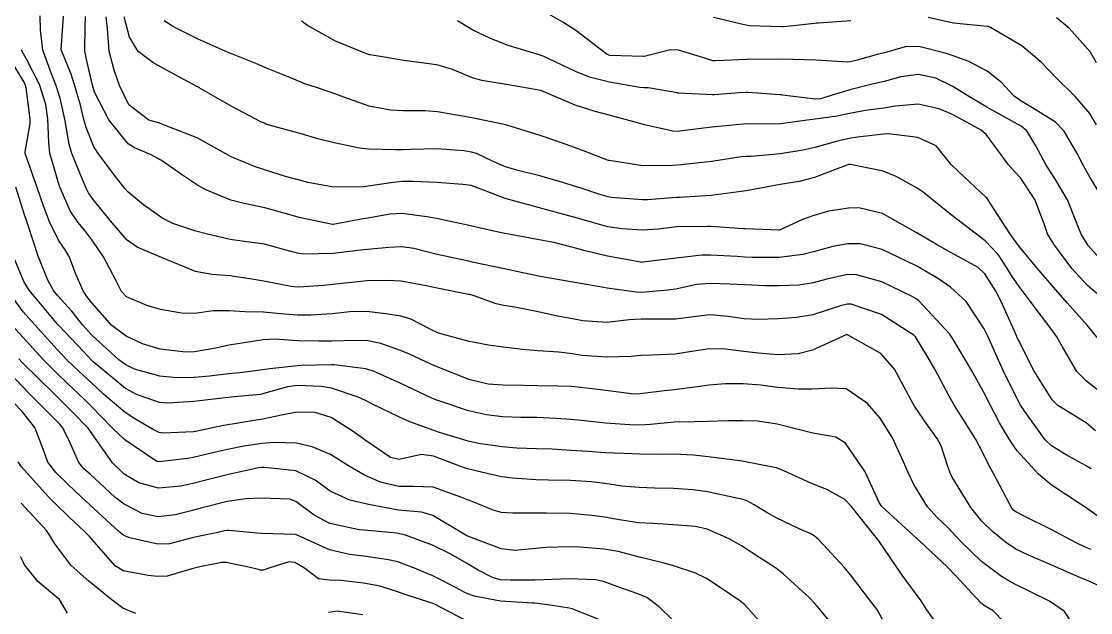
# Model space of a CAD drawing. Header units: metres. Extents: x 307586 to 320046, y 7427249 to 7434250.
# Drawn here: x 318018.6 to 318080.9, y 7431341.2 to 7431375.7 of the extents above; entities that cross this region are included whole.
import ezdxf

# ---------------------------------------------------------------- set-up
doc = ezdxf.new("R2010")
doc.units = ezdxf.units.M
doc.header["$MEASUREMENT"] = 0
doc.layers.add('Curvas de Nivel 1m', color=11, linetype='Continuous')
doc.layers.add('Curvas de Nivel 5m', color=15, linetype='Continuous')

msp = doc.modelspace()

# ---------------------------------------------------------------- linework, layer by layer
at = {"layer": 'Curvas de Nivel 1m', "flags": 128}
for points, elevation in [([(318080.89, 7431344.912), (318080.53, 7431345.068), (318080.082, 7431345.285), (318078.541, 7431346.089), (318077.035, 7431346.828), (318076.55, 7431347.073), (318076.405, 7431347.176), (318076.283, 7431347.324), (318075.955, 7431347.936), (318075.214, 7431349.341), (318074.992, 7431349.749), (318074.595, 7431350.547), (318074.167, 7431351.354), (318073.411, 7431352.566), (318072.901, 7431353.367), (318072.63, 7431353.843), (318071.818, 7431355.383), (318071.396, 7431356.125), (318070.672, 7431357.297), (318070.571, 7431357.401), (318068.691, 7431358.597), (318066.916, 7431359.213), (318066.691, 7431359.214), (318066.368, 7431359.124), (318064.684, 7431358.587), (318063.732, 7431358.43), (318062.682, 7431358.36), (318061.495, 7431358.321), (318060.681, 7431358.352), (318059.731, 7431358.481), (318058.683, 7431358.584), (318057.752, 7431358.48), (318056.681, 7431358.34), (318055.429, 7431358.327), (318054.68, 7431358.336), (318053.988, 7431358.289), (318052.678, 7431358.149), (318051.288, 7431358.24), (318050.68, 7431358.35), (318049.815, 7431358.515), (318048.684, 7431358.76), (318047.324, 7431359.036), (318046.688, 7431359.139), (318046.239, 7431359.237), (318044.887, 7431359.707), (318044.694, 7431359.765), (318044.623, 7431359.782), (318042.699, 7431360.163), (318042.158, 7431360.281), (318040.705, 7431360.544), (318039.879, 7431360.595), (318038.705, 7431360.572), (318037.99, 7431360.501), (318036.701, 7431360.347), (318036.212, 7431360.296), (318034.698, 7431360.202), (318034.295, 7431360.238), (318032.703, 7431360.546), (318031.887, 7431360.681), (318030.708, 7431360.858), (318029.657, 7431360.942), (318028.711, 7431361.113), (318026.723, 7431361.92), (318025.31, 7431362.523), (318024.733, 7431362.948), (318023.86, 7431363.959), (318022.756, 7431365.313), (318022.479, 7431365.693), (318022.335, 7431365.976), (318022.04, 7431366.715), (318021.498, 7431367.989), (318021.344, 7431368.538), (318021.108, 7431369.996), (318020.831, 7431371.219), (318020.577, 7431372.003), (318020.379, 7431372.473), (318019.823, 7431374.01), (318019.685, 7431375.202), (318019.669, 7431376.012)], 758), ([(318081.784, 7431346.5), (318080.696, 7431347.278), (318080.554, 7431347.377), (318080.296, 7431347.543), (318078.574, 7431348.68), (318077.849, 7431349.307), (318076.596, 7431350.664), (318076.321, 7431351.045), (318076.153, 7431351.327), (318075.574, 7431352.297), (318075.018, 7431353.344), (318074.634, 7431354.1), (318073.93, 7431355.357), (318072.844, 7431357.196), (318072.737, 7431357.369), (318072.674, 7431357.457), (318070.866, 7431359.398), (318070.778, 7431359.473), (318070.704, 7431359.513), (318070.435, 7431359.673), (318068.714, 7431360.513), (318067.225, 7431360.928), (318066.715, 7431360.934), (318065.498, 7431360.672), (318064.708, 7431360.454), (318063.867, 7431360.317), (318062.705, 7431360.272), (318061.92, 7431360.286), (318060.705, 7431360.327), (318059.856, 7431360.379), (318058.706, 7431360.422), (318057.903, 7431360.35), (318056.701, 7431360.093), (318056.248, 7431360.018), (318054.697, 7431359.892), (318054.386, 7431359.905), (318052.701, 7431360.144), (318052.064, 7431360.258), (318050.706, 7431360.497), (318049.696, 7431360.662), (318048.711, 7431360.846), (318047.241, 7431361.149), (318046.717, 7431361.263), (318044.748, 7431361.684), (318044.723, 7431361.689), (318044.616, 7431361.711), (318042.727, 7431362.126), (318041.436, 7431362.456), (318040.731, 7431362.553), (318039.98, 7431362.518), (318038.729, 7431362.405), (318038.177, 7431362.337), (318036.727, 7431362.165), (318035.018, 7431362.118), (318034.726, 7431362.154), (318034.279, 7431362.283), (318032.731, 7431362.7), (318031.709, 7431362.841), (318030.734, 7431362.974), (318029.327, 7431363.304), (318028.739, 7431363.46), (318027.39, 7431363.914), (318026.748, 7431364.246), (318025.69, 7431365.005), (318024.77, 7431365.762), (318024.599, 7431365.952), (318023.983, 7431366.756), (318023.056, 7431367.967), (318022.797, 7431368.387), (318022.336, 7431369.505), (318022.211, 7431369.979), (318022.003, 7431370.805), (318021.666, 7431371.988), (318021.47, 7431372.612), (318020.898, 7431373.999), (318020.894, 7431374.03), (318021.013, 7431375.998)], 759), ([(318081.171, 7431351.834), (318080.613, 7431352.289), (318078.971, 7431353.297), (318078.628, 7431353.635), (318077.593, 7431355.311), (318076.671, 7431357.104), (318076.603, 7431357.252), (318076.573, 7431357.321), (318076.505, 7431357.493), (318075.683, 7431359.335), (318075.345, 7431359.976), (318074.719, 7431360.984), (318074.332, 7431361.354), (318072.731, 7431362.219), (318071.99, 7431362.635), (318070.743, 7431363.36), (318070.68, 7431363.401), (318068.759, 7431364.502), (318067.375, 7431364.823), (318066.764, 7431364.815), (318065.596, 7431364.622), (318064.757, 7431364.379), (318064.088, 7431364.142), (318062.743, 7431363.522), (318062.716, 7431363.517), (318060.744, 7431363.603), (318060.658, 7431363.607), (318058.746, 7431363.74), (318058.544, 7431363.744), (318056.745, 7431363.708), (318056.608, 7431363.699), (318055.682, 7431363.576), (318054.742, 7431363.517), (318053.588, 7431363.602), (318052.745, 7431363.726), (318052.605, 7431363.752), (318050.753, 7431364.28), (318049.885, 7431364.52), (318048.76, 7431364.828), (318047.195, 7431365.248), (318046.768, 7431365.373), (318045.9, 7431365.693), (318045.089, 7431366.018), (318044.777, 7431366.118), (318044.298, 7431366.195), (318042.779, 7431366.301), (318041.399, 7431366.37), (318040.779, 7431366.362), (318040.233, 7431366.311), (318038.776, 7431366.086), (318038.505, 7431366.054), (318036.775, 7431366.039), (318035.255, 7431366.301), (318034.779, 7431366.429), (318033.959, 7431366.66), (318032.785, 7431367.021), (318032.16, 7431367.232), (318030.792, 7431367.806), (318030.652, 7431367.881), (318028.803, 7431368.9), (318027.202, 7431369.523), (318026.811, 7431369.688), (318026.642, 7431369.753), (318026.002, 7431369.932), (318024.826, 7431370.823), (318024.278, 7431371.956), (318023.968, 7431372.842), (318023.689, 7431373.962), (318023.576, 7431375.263), (318023.499, 7431375.964)], 761), ([(318082.502, 7431353.252), (318080.645, 7431354.721), (318080.08, 7431355.286), (318079.247, 7431356.714), (318078.908, 7431357.298), (318078.678, 7431357.63), (318077.417, 7431359.313), (318076.712, 7431360.231), (318076.269, 7431360.878), (318076.003, 7431361.331), (318075.495, 7431362.103), (318074.738, 7431362.895), (318074.149, 7431363.356), (318072.758, 7431364.408), (318071.552, 7431365.388), (318071.121, 7431365.739), (318070.779, 7431365.97), (318069.554, 7431366.643), (318068.788, 7431366.954), (318066.877, 7431367.354), (318066.792, 7431367.357), (318066.671, 7431367.321), (318064.784, 7431366.598), (318063.89, 7431366.37), (318062.78, 7431366.184), (318061.137, 7431365.875), (318060.776, 7431365.819), (318060.516, 7431365.783), (318058.773, 7431365.54), (318056.903, 7431365.427), (318056.771, 7431365.422), (318055.061, 7431365.293), (318054.768, 7431365.29), (318052.947, 7431365.432), (318052.771, 7431365.464), (318052.228, 7431365.618), (318051.129, 7431365.987), (318050.777, 7431366.097), (318050.128, 7431366.298), (318048.783, 7431366.687), (318047.431, 7431367.029), (318046.788, 7431367.215), (318046.446, 7431367.342), (318045.692, 7431367.697), (318045.082, 7431367.992), (318044.797, 7431368.08), (318044.36, 7431368.152), (318042.798, 7431368.271), (318041.271, 7431368.226), (318040.797, 7431368.205), (318040.36, 7431368.201), (318038.798, 7431368.241), (318038.277, 7431368.307), (318036.801, 7431368.611), (318035.843, 7431368.854), (318034.806, 7431369.157), (318033.01, 7431369.649), (318032.812, 7431369.71), (318032.714, 7431369.754), (318032.484, 7431369.855), (318030.826, 7431370.725), (318028.918, 7431371.823), (318028.843, 7431371.873), (318028.796, 7431371.9), (318026.853, 7431372.955), (318026.22, 7431373.293), (318025.364, 7431373.942), (318024.875, 7431374.771), (318024.554, 7431375.953)], 762), ([(318081.326, 7431365.82), (318080.787, 7431366.697), (318080.46, 7431367.283), (318080.098, 7431367.993), (318079.345, 7431369.295), (318078.828, 7431369.817), (318077.501, 7431370.649), (318076.84, 7431371.052), (318076.671, 7431371.152), (318076.428, 7431371.326), (318075.659, 7431372.146), (318074.857, 7431372.798), (318073.784, 7431373.361), (318072.868, 7431373.695), (318072.399, 7431373.848), (318070.875, 7431374.235), (318070.07, 7431374.213), (318068.87, 7431373.871), (318068.515, 7431373.777), (318067.265, 7431373.436), (318066.942, 7431373.359), (318066.862, 7431373.339), (318066.735, 7431373.315), (318064.862, 7431373.425), (318062.863, 7431373.49), (318060.863, 7431373.479), (318059.008, 7431373.392), (318058.862, 7431373.403), (318058.4, 7431373.545), (318056.87, 7431374.018), (318056.395, 7431374.042), (318054.864, 7431373.655), (318054.809, 7431373.645), (318052.864, 7431373.701), (318052.709, 7431373.769), (318050.886, 7431375.17), (318050.123, 7431375.648), (318048.9, 7431376.357)], 766), ([(318066.896, 7431375.731), (318065.026, 7431375.6), (318064.894, 7431375.588), (318064.787, 7431375.578), (318063.893, 7431375.48), (318062.998, 7431375.383), (318062.891, 7431375.38), (318060.971, 7431375.44), (318060.892, 7431375.449), (318060.537, 7431375.524), (318058.897, 7431375.923)], 767), ([(318081.224, 7431369.671), (318080.833, 7431370.333), (318080.001, 7431371.288), (318078.854, 7431372.433), (318077.989, 7431373.309), (318076.877, 7431374.271), (318075.04, 7431375.348), (318074.933, 7431375.389), (318074.893, 7431375.394), (318074.848, 7431375.396), (318072.895, 7431375.591), (318071.418, 7431375.912)], 767), ([(318081.219, 7431373.275), (318080.872, 7431373.891), (318079.624, 7431375.293), (318078.899, 7431375.908)], 768), ([(318081.262, 7431357.271), (318080.684, 7431357.992), (318079.521, 7431359.292), (318078.712, 7431360.208), (318077.754, 7431361.31), (318076.735, 7431362.558), (318076.41, 7431362.995), (318076.174, 7431363.329), (318075.025, 7431365.09), (318074.875, 7431365.348), (318074.827, 7431365.402), (318074.774, 7431365.455), (318073.538, 7431366.61), (318072.792, 7431367.311), (318072.759, 7431367.337), (318072.729, 7431367.371), (318071.869, 7431368.444), (318070.808, 7431368.931), (318069.095, 7431369.133), (318068.81, 7431369.123), (318067.3, 7431368.943), (318066.807, 7431368.87), (318066.047, 7431368.693), (318064.802, 7431368.346), (318064.099, 7431368.178), (318062.798, 7431367.968), (318061.102, 7431367.821), (318060.796, 7431367.812), (318060.529, 7431367.789), (318058.919, 7431367.539), (318058.81, 7431367.523), (318058.793, 7431367.519), (318057.018, 7431367.33), (318056.79, 7431367.312), (318056.514, 7431367.288), (318054.79, 7431367.283), (318052.817, 7431367.585), (318052.793, 7431367.589), (318052.777, 7431367.594), (318052.719, 7431367.611), (318051.32, 7431368.155), (318050.8, 7431368.346), (318049.716, 7431368.739), (318048.807, 7431369.051), (318046.851, 7431369.641), (318046.813, 7431369.653), (318046.792, 7431369.66), (318046.693, 7431369.682), (318044.818, 7431370.063), (318044.386, 7431370.148), (318042.823, 7431370.428), (318042.076, 7431370.489), (318040.824, 7431370.481), (318040.07, 7431370.521), (318038.828, 7431370.754), (318037.357, 7431371.273), (318036.838, 7431371.476), (318035.826, 7431371.815), (318035.081, 7431372.062), (318034.846, 7431372.155), (318034.303, 7431372.381), (318032.854, 7431372.965), (318032.227, 7431373.23), (318030.862, 7431373.781), (318030.611, 7431373.883), (318028.874, 7431374.65), (318027.423, 7431375.377), (318026.89, 7431375.73)], 763), ([(318081.257, 7431359.821), (318080.713, 7431360.271), (318079.784, 7431361.289), (318078.737, 7431362.7), (318078.372, 7431363.304), (318078.17, 7431363.887), (318077.629, 7431365.311), (318076.785, 7431366.572), (318076.424, 7431366.96), (318076.097, 7431367.33), (318074.819, 7431369.073), (318074.506, 7431369.353), (318072.832, 7431370.269), (318072.043, 7431370.594), (318070.835, 7431370.866), (318069.496, 7431370.75), (318068.831, 7431370.645), (318067.759, 7431370.501), (318066.826, 7431370.323), (318066.108, 7431370.167), (318064.821, 7431369.985), (318064.364, 7431369.931), (318062.816, 7431369.728), (318061.005, 7431369.707), (318060.816, 7431369.716), (318060.632, 7431369.705), (318058.992, 7431369.538), (318058.83, 7431369.522), (318058.813, 7431369.519), (318057.058, 7431369.31), (318056.81, 7431369.283), (318056.536, 7431369.29), (318055.224, 7431369.584), (318054.889, 7431369.664), (318054.814, 7431369.678), (318054.693, 7431369.713), (318052.822, 7431370.22), (318052.014, 7431370.433), (318050.831, 7431370.815), (318048.843, 7431371.66), (318046.846, 7431372.01), (318045.397, 7431372.251), (318044.85, 7431372.41), (318043.682, 7431372.894), (318042.857, 7431373.14), (318042.338, 7431373.218), (318040.86, 7431373.424), (318038.902, 7431373.74), (318038.863, 7431373.747), (318038.74, 7431373.781), (318036.874, 7431374.537), (318035.248, 7431375.464), (318034.891, 7431375.699)], 764), ([(318080.466, 7431339.598), (318079.36, 7431341.291), (318078.489, 7431341.885), (318077.37, 7431342.435), (318076.498, 7431342.872), (318076.205, 7431343.029), (318075.689, 7431343.332), (318074.516, 7431344.209), (318073.332, 7431345.362), (318072.541, 7431346.2), (318071.943, 7431346.775), (318071.37, 7431347.388), (318070.572, 7431348.693), (318070.245, 7431349.403), (318069.98, 7431350.015), (318069.326, 7431351.413), (318068.614, 7431352.57), (318067.874, 7431353.427), (318066.635, 7431354.266), (318065.781, 7431354.308), (318064.635, 7431354.246), (318063.851, 7431354.262), (318062.636, 7431354.357), (318061.661, 7431354.482), (318060.639, 7431354.566), (318059.6, 7431354.569), (318058.637, 7431354.496), (318057.809, 7431354.374), (318056.633, 7431354.212), (318056.053, 7431354.147), (318054.629, 7431353.974), (318054.251, 7431353.971), (318052.631, 7431354.171), (318051.999, 7431354.253), (318050.634, 7431354.408), (318049.845, 7431354.438), (318048.635, 7431354.446), (318047.837, 7431354.466), (318046.635, 7431354.485), (318045.778, 7431354.55), (318044.64, 7431354.823), (318042.851, 7431355.527), (318042.651, 7431355.616), (318042.386, 7431355.734), (318041.191, 7431356.285), (318040.66, 7431356.505), (318039.519, 7431356.917), (318038.666, 7431357.099), (318037.379, 7431357.08), (318036.665, 7431357.049), (318035.897, 7431357.044), (318034.665, 7431357.08), (318033.347, 7431357.162), (318032.666, 7431357.132), (318031.796, 7431356.995), (318030.662, 7431356.81), (318029.897, 7431356.651), (318028.658, 7431356.427), (318028.16, 7431356.402), (318026.66, 7431356.595), (318025.634, 7431356.906), (318024.667, 7431357.336), (318023.838, 7431357.958), (318022.686, 7431359.264), (318022.374, 7431359.659), (318022.16, 7431359.978), (318021.731, 7431360.961), (318021.343, 7431361.991), (318021.111, 7431362.378), (318020.732, 7431362.937), (318020.197, 7431364.005), (318019.869, 7431364.891), (318019.496, 7431366.013), (318018.792, 7431367.99), (318018.783, 7431368.02), (318018.794, 7431368.088), (318019.084, 7431369.744), (318019.084, 7431370.017), (318018.84, 7431371.826), (318018.797, 7431372.02), (318018.721, 7431372.145), (318017.592, 7431374.033)], 756), ([(318081.83, 7431342.594), (318080.502, 7431343.173), (318080.257, 7431343.282), (318078.514, 7431344.04), (318077.265, 7431344.569), (318076.527, 7431344.933), (318075.921, 7431345.329), (318075.159, 7431345.96), (318074.545, 7431346.559), (318073.897, 7431347.357), (318072.818, 7431349.129), (318072.701, 7431349.369), (318072.586, 7431349.694), (318072.171, 7431350.948), (318071.937, 7431351.38), (318071.37, 7431352.148), (318070.621, 7431353.255), (318070.534, 7431353.401), (318070.425, 7431353.603), (318069.45, 7431355.412), (318068.662, 7431356.325), (318066.673, 7431357.44), (318064.663, 7431356.519), (318063.835, 7431356.305), (318062.661, 7431356.259), (318061.511, 7431356.357), (318060.662, 7431356.458), (318059.603, 7431356.591), (318058.664, 7431356.609), (318057.746, 7431356.465), (318056.66, 7431356.299), (318055.319, 7431356.24), (318054.659, 7431356.215), (318054.097, 7431356.157), (318052.658, 7431356.112), (318051.243, 7431356.216), (318050.66, 7431356.306), (318049.894, 7431356.415), (318048.661, 7431356.485), (318047.766, 7431356.565), (318046.663, 7431356.708), (318045.79, 7431356.819), (318044.666, 7431357.03), (318042.876, 7431357.522), (318042.672, 7431357.61), (318042.588, 7431357.648), (318042.422, 7431357.734), (318041.271, 7431358.343), (318040.68, 7431358.509), (318039.809, 7431358.641), (318038.683, 7431358.789), (318037.709, 7431358.763), (318036.681, 7431358.645), (318035.433, 7431358.572), (318034.68, 7431358.566), (318033.887, 7431358.632), (318032.682, 7431358.736), (318031.58, 7431358.764), (318030.682, 7431358.827), (318029.752, 7431358.819), (318028.681, 7431358.673), (318027.907, 7431358.682), (318026.683, 7431358.892), (318025.875, 7431359.122), (318024.69, 7431359.645), (318024.397, 7431359.953), (318024.082, 7431360.577), (318023.351, 7431361.964), (318022.732, 7431362.878), (318022.257, 7431363.496), (318021.86, 7431363.983), (318021.414, 7431364.655), (318020.821, 7431365.999), (318020.765, 7431366.154), (318020.232, 7431368.006), (318020.173, 7431368.633), (318020.115, 7431370.007), (318019.991, 7431370.843), (318019.619, 7431372.012), (318018.858, 7431373.488), (318018.566, 7431374.023)], 757), ([(318071.813, 7431340.717), (318071.338, 7431341.387), (318071.009, 7431341.913), (318070.495, 7431342.594), (318069.902, 7431343.406), (318068.533, 7431345.42), (318066.916, 7431347.436), (318066.557, 7431347.829), (318065.513, 7431348.406), (318064.566, 7431348.773), (318062.998, 7431349.486), (318062.575, 7431349.658), (318062.356, 7431349.714), (318060.581, 7431350.058), (318059.966, 7431350.142), (318058.584, 7431350.299), (318057.728, 7431350.406), (318056.587, 7431350.471), (318055.713, 7431350.446), (318054.586, 7431350.466), (318053.68, 7431350.506), (318052.587, 7431350.551), (318051.601, 7431350.612), (318050.589, 7431350.685), (318049.49, 7431350.75), (318048.59, 7431350.781), (318047.442, 7431350.82), (318046.591, 7431350.894), (318045.213, 7431351.081), (318044.596, 7431351.219), (318042.93, 7431351.727), (318042.604, 7431351.839), (318041.211, 7431352.353), (318040.611, 7431352.616), (318038.991, 7431353.404), (318038.621, 7431353.587), (318038.201, 7431353.784), (318036.631, 7431354.309), (318036.039, 7431354.402), (318034.632, 7431354.46), (318034.069, 7431354.398), (318032.625, 7431353.972), (318032.525, 7431353.951), (318031.591, 7431353.865), (318030.622, 7431353.768), (318028.947, 7431353.569), (318028.619, 7431353.531), (318027.102, 7431353.431), (318026.618, 7431353.476), (318026.279, 7431353.584), (318025.277, 7431353.94), (318024.628, 7431354.291), (318022.756, 7431355.855), (318022.643, 7431355.954), (318022.2, 7431356.427), (318020.718, 7431357.999), (318020.697, 7431358.023), (318020.673, 7431358.051), (318019.02, 7431360.017), (318018.701, 7431360.532), (318018.094, 7431362.026)], 754), ([(318069.523, 7431339.409), (318068.482, 7431341.327), (318068.418, 7431341.421), (318068.209, 7431341.699), (318066.887, 7431343.436), (318066.51, 7431343.884), (318065.044, 7431345.462), (318064.772, 7431345.703), (318064.537, 7431345.834), (318063.903, 7431346.113), (318062.546, 7431346.754), (318062.068, 7431347.017), (318061.276, 7431347.509), (318060.807, 7431347.767), (318060.556, 7431347.845), (318060.157, 7431347.924), (318058.56, 7431348.263), (318057.722, 7431348.388), (318056.562, 7431348.455), (318055.462, 7431348.477), (318054.562, 7431348.52), (318053.556, 7431348.607), (318052.564, 7431348.745), (318051.793, 7431348.849), (318050.566, 7431348.923), (318049.277, 7431348.942), (318048.566, 7431348.962), (318047.183, 7431349.058), (318046.567, 7431349.136), (318046.113, 7431349.231), (318044.572, 7431349.614), (318044.279, 7431349.713), (318042.582, 7431350.339), (318041.887, 7431350.436), (318040.579, 7431350.153), (318040.071, 7431350.274), (318038.595, 7431351.275), (318037.906, 7431351.787), (318036.611, 7431352.601), (318035.693, 7431352.894), (318034.614, 7431352.906), (318033.719, 7431352.731), (318032.609, 7431352.506), (318030.964, 7431352.232), (318030.606, 7431352.181), (318030.349, 7431352.139), (318029.255, 7431351.893), (318028.722, 7431351.778), (318028.601, 7431351.762), (318026.828, 7431351.689), (318026.6, 7431351.723), (318026.2, 7431351.926), (318025.188, 7431352.52), (318024.612, 7431352.89), (318023.357, 7431353.963), (318022.63, 7431354.641), (318021.94, 7431355.284), (318021.2, 7431355.992), (318020.651, 7431356.563), (318019.349, 7431358.013), (318018.68, 7431358.763), (318017.76, 7431360.029)], 753), ([(318066.457, 7431339.728), (318065.055, 7431341.461), (318064.791, 7431341.771), (318064.489, 7431342.08), (318062.965, 7431343.485), (318062.508, 7431343.828), (318061.594, 7431344.427), (318060.527, 7431345.115), (318059.816, 7431345.527), (318058.538, 7431346.095), (318057.844, 7431346.242), (318056.541, 7431346.352), (318055.383, 7431346.419), (318054.542, 7431346.465), (318053.536, 7431346.607), (318052.545, 7431346.786), (318051.812, 7431346.887), (318050.547, 7431347.005), (318049.173, 7431347.028), (318048.547, 7431347.022), (318047.2, 7431347.02), (318046.547, 7431347.068), (318046.069, 7431347.208), (318044.833, 7431347.706), (318044.626, 7431347.781), (318044.554, 7431347.806), (318044.391, 7431347.875), (318042.561, 7431348.538), (318041.398, 7431348.584), (318040.561, 7431348.578), (318039.495, 7431348.839), (318038.568, 7431349.24), (318037.622, 7431349.79), (318036.583, 7431350.443), (318035.516, 7431350.89), (318034.592, 7431351.107), (318033.288, 7431351.148), (318032.591, 7431351.084), (318031.533, 7431350.922), (318030.586, 7431350.738), (318029.887, 7431350.584), (318028.578, 7431350.265), (318028.272, 7431350.208), (318026.574, 7431350.021), (318026.452, 7431350.044), (318024.593, 7431351.298), (318023.9, 7431351.957), (318022.616, 7431353.28), (318022.268, 7431353.624), (318021.9, 7431353.981), (318021.242, 7431354.604), (318020.635, 7431355.179), (318019.811, 7431356.008), (318018.662, 7431357.26), (318017.975, 7431358.027)], 752), ([(318062.457, 7431339.76), (318060.889, 7431341.514), (318060.683, 7431341.715), (318060.486, 7431341.873), (318059.414, 7431342.611), (318058.5, 7431343.208), (318057.813, 7431343.547), (318056.509, 7431343.983), (318055.953, 7431344.126), (318054.516, 7431344.485), (318053.337, 7431344.785), (318052.523, 7431344.931), (318051.108, 7431345.047), (318050.524, 7431345.064), (318049.154, 7431345.023), (318048.523, 7431344.97), (318047.336, 7431344.857), (318046.522, 7431344.95), (318044.533, 7431345.71), (318042.545, 7431346.893), (318041.883, 7431347.076), (318040.547, 7431347.201), (318038.791, 7431347.537), (318038.551, 7431347.59), (318037.708, 7431347.788), (318036.558, 7431348.314), (318035.695, 7431348.944), (318034.569, 7431349.487), (318032.733, 7431349.686), (318032.571, 7431349.686), (318032.382, 7431349.663), (318030.567, 7431349.268), (318029.471, 7431348.984), (318028.561, 7431348.756), (318027.865, 7431348.602), (318026.559, 7431348.488), (318025.419, 7431348.794), (318024.566, 7431349.3), (318023.874, 7431349.957), (318022.6, 7431351.789), (318022.453, 7431351.972), (318021.544, 7431352.917), (318020.621, 7431353.841), (318020.461, 7431354.002), (318018.641, 7431355.79), (318018.418, 7431356.022)], 751), ([(318052.47, 7431340.725), (318050.664, 7431341.454), (318050.481, 7431341.491), (318049.527, 7431341.65), (318048.484, 7431341.776), (318048.364, 7431341.781), (318046.485, 7431341.899), (318044.963, 7431342.178), (318044.489, 7431342.358), (318043.163, 7431343.057), (318042.499, 7431343.382), (318042.26, 7431343.492), (318041.674, 7431343.742), (318040.509, 7431344.184), (318039.969, 7431344.307), (318038.514, 7431344.525), (318037.686, 7431344.617), (318036.519, 7431344.878), (318034.596, 7431345.765), (318034.532, 7431345.785), (318032.551, 7431345.832), (318032.533, 7431345.83), (318032.315, 7431345.853), (318030.677, 7431346.02), (318030.534, 7431346.013), (318030.424, 7431345.991), (318029.918, 7431345.886), (318028.779, 7431345.648), (318028.528, 7431345.585), (318027.198, 7431345.238), (318026.522, 7431345.214), (318024.894, 7431345.578), (318024.53, 7431345.725), (318024.237, 7431345.953), (318022.548, 7431347.519), (318022.313, 7431347.737), (318022.056, 7431347.977), (318021.279, 7431348.708), (318020.567, 7431349.394), (318020.105, 7431350.005), (318019.837, 7431350.754), (318019.345, 7431352.013), (318018.612, 7431352.957), (318017.563, 7431354.031)], 749), ([(318044.469, 7431340.774), (318042.594, 7431341.729), (318042.483, 7431341.781), (318040.997, 7431342.254), (318040.49, 7431342.434), (318039.482, 7431342.759), (318038.495, 7431342.953), (318037.186, 7431343.103), (318036.496, 7431343.11), (318035.879, 7431343.192), (318035.072, 7431343.821), (318034.508, 7431344.148), (318034.163, 7431344.179), (318033.04, 7431343.845), (318032.65, 7431343.7), (318032.501, 7431343.699), (318032.382, 7431343.731), (318031.898, 7431343.859), (318030.507, 7431344.145), (318030.249, 7431344.14), (318028.972, 7431343.895), (318028.502, 7431343.776), (318027.053, 7431343.359), (318026.497, 7431343.326), (318025.954, 7431343.385), (318024.5, 7431343.668), (318024.023, 7431343.955), (318022.528, 7431345.657), (318022.226, 7431345.975), (318021.343, 7431346.796), (318020.546, 7431347.569), (318020.133, 7431348.004), (318018.57, 7431349.721), (318018.381, 7431350.022)], 748), ([(318025.243, 7431341.167), (318024.476, 7431341.489), (318023.85, 7431341.956), (318022.494, 7431343.06), (318021.472, 7431343.98), (318020.515, 7431345.229), (318020.231, 7431345.714), (318020.022, 7431346.005), (318018.547, 7431347.608)], 747), ([(318021.264, 7431341.189), (318020.781, 7431341.987), (318020.486, 7431342.253), (318019.524, 7431343.035), (318018.755, 7431344.016), (318018.664, 7431344.178), (318018.508, 7431344.497)], 746), ([(318038.473, 7431341.088), (318036.964, 7431341.307), (318036.474, 7431341.224)], 747)]:
    msp.add_lwpolyline(points, dxfattribs=dict(at, elevation=elevation))
at = {"layer": 'Curvas de Nivel 5m', "flags": 128}
for points, elevation in [([(318080.917, 7431349.606), (318080.588, 7431349.811), (318079.463, 7431350.423), (318078.599, 7431350.947), (318078.238, 7431351.304), (318077.184, 7431352.748), (318076.793, 7431353.318), (318076.627, 7431353.609), (318075.789, 7431355.333), (318075.432, 7431356.11), (318074.88, 7431357.347), (318074.679, 7431357.778), (318073.627, 7431359.361), (318072.711, 7431360.204), (318072.012, 7431360.677), (318070.786, 7431361.399), (318070.748, 7431361.425), (318070.723, 7431361.435), (318070.636, 7431361.489), (318068.733, 7431362.398), (318067.448, 7431362.721), (318066.736, 7431362.734), (318065.85, 7431362.569), (318064.731, 7431362.252), (318064.101, 7431362.104), (318062.727, 7431361.938), (318061.145, 7431361.931), (318060.727, 7431361.95), (318060.271, 7431361.981), (318058.728, 7431362.07), (318058.212, 7431362.061), (318056.726, 7431361.9), (318054.785, 7431361.65), (318054.723, 7431361.647), (318054.663, 7431361.651), (318052.727, 7431362.009), (318051.413, 7431362.313), (318050.732, 7431362.504), (318049.591, 7431362.795), (318048.736, 7431362.968), (318047.168, 7431363.246), (318046.739, 7431363.329), (318046.449, 7431363.393), (318045.074, 7431363.705), (318044.744, 7431363.779), (318044.654, 7431363.801), (318042.75, 7431364.197), (318042.187, 7431364.303), (318040.754, 7431364.49), (318040.064, 7431364.456), (318038.75, 7431364.229), (318038.371, 7431364.162), (318036.744, 7431363.85), (318036.693, 7431363.851), (318034.75, 7431364.27), (318034.157, 7431364.431), (318032.758, 7431364.826), (318031.544, 7431365.085), (318030.764, 7431365.275), (318029.279, 7431365.895), (318028.776, 7431366.181), (318027.962, 7431366.727), (318026.789, 7431367.537), (318026.553, 7431367.686), (318026.086, 7431367.931), (318025.166, 7431368.314), (318024.799, 7431368.566), (318023.66, 7431369.962), (318022.837, 7431371.561), (318022.713, 7431371.972), (318022.358, 7431373.477), (318022.271, 7431373.979), (318022.285, 7431375.387), (318022.305, 7431375.979)], 760), ([(318081.37, 7431361.911), (318080.736, 7431362.627), (318080.336, 7431363.284), (318080.061, 7431363.979), (318079.527, 7431365.292), (318078.785, 7431366.533), (318078.287, 7431367.305), (318077.679, 7431368.442), (318077.154, 7431369.317), (318076.826, 7431369.592), (318075.707, 7431370.212), (318074.836, 7431370.693), (318073.725, 7431371.361), (318072.848, 7431371.898), (318071.861, 7431372.393), (318070.855, 7431372.603), (318069.811, 7431372.453), (318068.851, 7431372.189), (318068.229, 7431372.046), (318066.846, 7431371.714), (318066.008, 7431371.453), (318065.128, 7431371.176), (318064.838, 7431371.154), (318062.929, 7431371.402), (318062.842, 7431371.407), (318062.756, 7431371.406), (318061.46, 7431371.511), (318060.882, 7431371.558), (318060.843, 7431371.56), (318060.807, 7431371.557), (318060.371, 7431371.525), (318058.961, 7431371.419), (318058.841, 7431371.417), (318056.888, 7431371.514), (318056.842, 7431371.517), (318056.802, 7431371.52), (318056.576, 7431371.564), (318055.084, 7431371.825), (318054.845, 7431371.822), (318054.606, 7431371.832), (318052.848, 7431372.152), (318051.667, 7431372.444), (318050.854, 7431372.771), (318048.966, 7431373.659), (318048.864, 7431373.703), (318048.794, 7431373.73), (318046.872, 7431374.316), (318045.859, 7431374.714), (318044.885, 7431375.18), (318043.988, 7431375.719)], 765), ([(318075.827, 7431340.681), (318075.198, 7431341.339), (318074.739, 7431341.6), (318074.487, 7431341.793), (318073.025, 7431343.365), (318072.511, 7431343.893), (318070.916, 7431345.394), (318070.714, 7431345.577), (318070.536, 7431345.738), (318068.718, 7431347.418), (318068.556, 7431347.655), (318067.743, 7431349.428), (318066.598, 7431351.096), (318066.035, 7431351.449), (318064.81, 7431351.672), (318064.605, 7431351.705), (318064.301, 7431351.778), (318062.61, 7431352.216), (318061.489, 7431352.384), (318060.612, 7431352.414), (318059.736, 7431352.404), (318058.611, 7431352.369), (318057.805, 7431352.354), (318056.611, 7431352.331), (318055.229, 7431352.201), (318054.609, 7431352.156), (318054.028, 7431352.176), (318052.61, 7431352.276), (318051.387, 7431352.405), (318050.611, 7431352.489), (318049.716, 7431352.544), (318048.612, 7431352.593), (318047.673, 7431352.609), (318046.613, 7431352.649), (318045.676, 7431352.757), (318044.616, 7431352.997), (318042.712, 7431353.64), (318042.622, 7431353.674), (318042.581, 7431353.689), (318042.494, 7431353.732), (318040.635, 7431354.595), (318039.129, 7431355.292), (318038.648, 7431355.438), (318036.786, 7431355.663), (318036.651, 7431355.667), (318034.845, 7431355.632), (318034.65, 7431355.62), (318033.055, 7431355.437), (318032.646, 7431355.376), (318031.301, 7431355.212), (318030.642, 7431355.141), (318029.528, 7431355.003), (318028.638, 7431354.937), (318027.633, 7431354.915), (318026.639, 7431355.013), (318025.164, 7431355.423), (318024.649, 7431355.665), (318024.254, 7431355.954), (318022.665, 7431357.41), (318022.149, 7431357.978), (318021.498, 7431358.805), (318020.69, 7431359.693), (318020.44, 7431360.003), (318020.107, 7431360.601), (318019.546, 7431362.012), (318018.969, 7431363.79), (318018.883, 7431364.019), (318018.747, 7431364.416), (318018.237, 7431366.025)], 755), ([(318056.472, 7431340.836), (318055.729, 7431341.571), (318055.009, 7431342.103), (318054.49, 7431342.327), (318053.379, 7431342.717), (318052.497, 7431343.043), (318052.026, 7431343.144), (318050.498, 7431343.192), (318049.02, 7431343.133), (318048.498, 7431343.123), (318047.058, 7431343.114), (318046.497, 7431343.135), (318046.061, 7431343.249), (318045.194, 7431343.7), (318044.509, 7431344.106), (318043.593, 7431344.643), (318042.524, 7431345.168), (318040.896, 7431345.755), (318040.603, 7431345.828), (318040.534, 7431345.842), (318040.445, 7431345.849), (318038.535, 7431346.032), (318038.257, 7431346.061), (318036.539, 7431346.431), (318035.638, 7431346.908), (318034.552, 7431347.708), (318034.204, 7431347.833), (318032.553, 7431347.894), (318031.648, 7431347.864), (318030.551, 7431347.698), (318029.111, 7431347.33), (318028.546, 7431347.184), (318027.522, 7431346.931), (318026.542, 7431346.815), (318025.611, 7431347.002), (318024.549, 7431347.54), (318024.012, 7431347.955), (318022.566, 7431349.29), (318022.21, 7431349.616), (318021.923, 7431349.98), (318021.378, 7431351.201), (318020.984, 7431351.994), (318020.813, 7431352.205), (318020.607, 7431352.416), (318019.01, 7431354.016), (318018.627, 7431354.406), (318017.062, 7431356.036)], 750)]:
    msp.add_lwpolyline(points, dxfattribs=dict(at, elevation=elevation))

doc.saveas('drawing.dxf')
